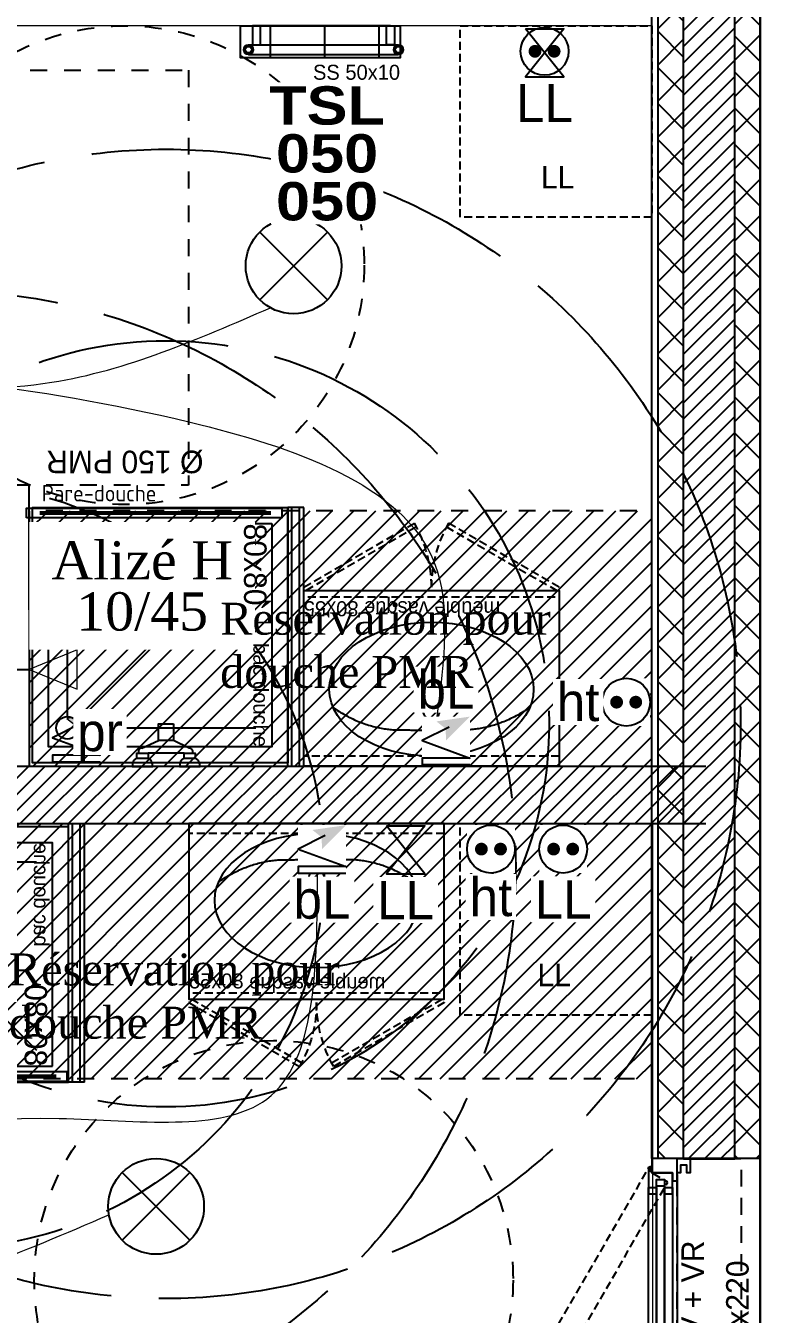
# Model space of a CAD drawing. Header units: centimetres. Extents: x -58072 to 12532, y -30603 to 6224.
# Drawn here: x 11738.3 to 11968.4, y 3093.7 to 3497.3 of the extents above; entities that cross this region are included whole.
import ezdxf

# ---------------------------------------------------------------- set-up
doc = ezdxf.new("R2010")
doc.units = ezdxf.units.CM
for name, pattern in [('ACAD_ISO02W100', [15, 12, -3]), ('Style de ligne -1', [0.41664, 0.20828, -0.20836]), ('Style de ligne -11', [0.347222, 0.20828, -0.138942]), ('Style de ligne -13', [0.147638, 0.098425, -0.049213]), ('Style de ligne -14', [0.147638, 0.098425, -0.049213]), ('Style de ligne -17', [0.347222, 0.20828, -0.138942]), ('Style de ligne -18', [0.164042, 0.054681, -0.109361]), ('Style de ligne -5', [0.20828, 0.069425, -0.138855]), ('VW-01', [0.41656, 0.20828, -0.20828])]:
    doc.linetypes.add(name, pattern=pattern)
for name, color, linetype in [('B Aménagement intérieur', 252, 'Continuous'), ('B BATI-équipement-sanitaires', 252, 'Continuous'), ('B faience', 252, 'Style de ligne -11'), ('B Faux plafonds', 252, 'Continuous'), ('B Faux plafonds_Hatch', 9, 'Continuous'), ('B GÈnÈral_Hatch', 252, 'Continuous'), ('B Général', 252, 'Continuous'), ('C ANNOTATIONS-PMR', 252, 'Style de ligne -5'), ('C ANNOTATIONS-prestations', 252, 'Continuous'), ('D SURFACES-shab', 252, 'Continuous'), ('F REMPLISSAGE-vert clair', 252, 'Continuous'), ('F REMPLISSAGE-vert foncé', 252, 'Continuous'), ('prlm-EAU-EF', 161, 'Continuous'), ('prlm-MOD', 7, 'Continuous'), ('prlm-MOD-PB', 123, 'Continuous'), ('prlm-VMC', 93, 'Continuous')]:
    doc.layers.add(name, color=color, linetype=linetype)
doc.layers.add('prlm-CHAUFF-CONV', color=1, linetype='Continuous', lineweight=25)
doc.layers.add('prlm-ELEC-CFO', color=1, linetype='Continuous', lineweight=25)
doc.layers.add('prlm-ZEROPLOT', color=254, linetype='Continuous', plot=False)
doc.styles.add('Eurostile', font='Eurosti.TTF')
doc.styles.add('Eurostile (bold)', font='Eurostib.TTF')
doc.styles.add('Eurostile (italic)', font='Eurostib.TTF')
doc.styles.add('prlm-chauff-rad', font='ariblk.ttf', dxfattribs={"height": 12})
doc.styles.add('prlm-elec-cfo', font='comic.ttf', dxfattribs={"height": 12})
doc.styles.add('prlm-vmc', font='pala.ttf', dxfattribs={"height": 14})
doc.styles.get("Standard").update_dxf_attribs({"font": 'isocp.shx', "height": 12})
pattern_1 = [(45, (0, 0.2205), (-3.5277778, 3.3072917), [])]
pattern_2 = [(45, (0, 0), (2.4253472, -2.6458333), [])]
pattern_3 = [(135, (0, 0), (-5.656854, -5.656854), []), (225, (0, 0), (-5.656854, 5.656854), [])]

# ---------------------------------------------------------------- blocks, each defined once
blk = doc.blocks.new('B 60.Rond 150_PMR')
at = {"layer": 'B Général', "linetype": 'VW-01', "ltscale": 25.4}
blk.add_circle((0, 0), 75, dxfattribs=at)
at = {"layer": 'B Général', "insert": (-61.5, 0), "char_height": 7.056, "attachment_point": 5, "rotation": 90, "line_spacing_factor": 0.894578, "style": 'Eurostile (italic)'}
blk.add_mtext('Ø 150 PMR', dxfattribs=at)
blk = doc.blocks.new('B 60.Groupe-3-1')
at = {"layer": 'B Général', "linetype": 'Continuous'}
for centre, major_axis, ratio in [((0, -24.07), (32, 0), 0.65625), ((0, -6.97), (1.5, 0), 1), ((0, -17.15), (2.5, 0), 1)]:
    blk.add_ellipse(centre, major_axis=major_axis, ratio=ratio, dxfattribs=at)
for points in [[(-30.82, -18.37), (-20.7, -11.37), (-9.74, -11.32), (-4.71, -11.3), (0, -11.3)], [(30.82, -18.37), (20.7, -11.37), (9.74, -11.32), (4.71, -11.3), (0, -11.3)]]:
    blk.add_open_spline(points, degree=2, knots=[0, 0, 0, 1, 1, 2, 2, 2], dxfattribs=at)
blk.add_open_spline([(-30.45, -17.59), (-30.5, -17.61), (-30.55, -17.64)], degree=2, dxfattribs=at)
blk = doc.blocks.new('B 60.meuble vasque 80x60')
at = {"layer": 'B BATI-équipement-sanitaires', "linetype": 'Style de ligne -13', "ltscale": 25.4, "flags": 128}
for points in [[(-40, -3.07), (40, -3.07), (40, -53.07), (-40, -53.07)], [(-40, -56.07), (-5.36, -76.07), (-4.71, -74.94), (-39.35, -54.94)], [(40, -56.07), (5.36, -76.07), (4.71, -74.94), (39.35, -54.94)]]:
    blk.add_lwpolyline(points, close=True, dxfattribs=at)
at = {"layer": 'B BATI-équipement-sanitaires', "linetype": 'Style de ligne -13', "ltscale": 25.4}
for centre, start, end in [((-40, -56.07), 330, 0), ((40, -56.07), 180, 210)]:
    blk.add_arc(centre, 40, start, end, dxfattribs=at)
at = {"layer": 'B Général', "flags": 128}
blk.add_lwpolyline([(-40, 0), (40, 0), (40, -55), (-40, -55)], close=True, dxfattribs=at)
at = {"layer": 'B Général'}
blk.add_blockref('B 60.Groupe-3-1', (0, 0), dxfattribs=at)
at = {"layer": 'C ANNOTATIONS-prestations', "insert": (40, -53.07), "char_height": 4.7037, "width": 80, "attachment_point": 9, "line_spacing_factor": 0.894578, "style": 'Eurostile'}
blk.add_mtext('meuble vasque 80x55', dxfattribs=at)
blk = doc.blocks.new('B 60.Groupe-31-1')
at = {"layer": 'B Général', "linetype": 'Style de ligne -13', "ltscale": 25.4, "flags": 128}
blk.add_lwpolyline([(11874.45, 3247.39), (11934.45, 3247.39), (11934.45, 3187.39), (11874.45, 3187.39)], close=True, dxfattribs=at)
at = {"layer": 'B Général', "insert": (11903.91, 3199.95), "char_height": 7.056, "attachment_point": 5, "line_spacing_factor": 0.894578, "style": 'Eurostile'}
blk.add_mtext('LL', dxfattribs=at)
blk = doc.blocks.new('B 60.Bac douche 80.80')
at = {"layer": 'B faience', "lineweight": 18, "flags": 128}
blk.add_lwpolyline([(-41, -40), (40, -40), (40, 41)], dxfattribs=at)
at = {"layer": 'B Général', "linetype": 'Continuous'}
for p, q in [((25.5, -25.5), (-31, 31)), ((28, -24.46), (28, 31)), ((24.46, -28), (-31, -28))]:
    blk.add_line(p, q, dxfattribs=at)
at = {"layer": 'B Général', "linetype": 'Continuous', "flags": 128}
for points in [[(-41, 41), (39, 41), (39, -39), (-41, -39)], [(-36, 36), (34, 36), (34, -34), (-36, -34)]]:
    blk.add_lwpolyline(points, close=True, dxfattribs=at)
at = {"layer": 'B Général', "linetype": 'Continuous'}
blk.add_circle((28, -28), 3.54, dxfattribs=at)
at = {"layer": 'B Général', "insert": (-36, 30.76), "char_height": 7.056, "width": 35, "attachment_point": 4, "line_spacing_factor": 0.894578, "style": 'Eurostile'}
blk.add_mtext('80x80', dxfattribs=at)
at = {"layer": 'C ANNOTATIONS-prestations', "insert": (34, 32.51), "char_height": 4.7037, "width": 70, "attachment_point": 6, "line_spacing_factor": 0.894578, "style": 'Eurostile'}
blk.add_mtext('bac douche ', dxfattribs=at)
blk = doc.blocks.new('B 60.Groupe-32-1')
at = {"layer": 'B Faux plafonds_Hatch', "linetype": 'Continuous'}
h = blk.add_hatch(dxfattribs=at)
h.set_pattern_fill('F_P__SOFFITE', color=256, style=0, pattern_type=2)
h.set_pattern_definition(pattern_1)
h.paths.add_polyline_path([(11670.69, 3247.39), (11934.45, 3247.39), (11934.45, 3167.39), (11670.69, 3167.39)])
at = {"layer": 'B Faux plafonds', "linetype": 'VW-01', "ltscale": 25.4, "flags": 128}
blk.add_lwpolyline([(11670.69, 3247.39), (11934.45, 3247.39), (11934.45, 3167.39), (11670.69, 3167.39)], close=True, dxfattribs=at)
at = {"layer": 'B Général', "linetype": 'Continuous'}
for p, q in [((11751.69, 3166.39), (11751.69, 3247.39)), ((11756.69, 3166.39), (11756.69, 3247.39)), ((11756.69, 3166.39), (11751.69, 3166.39))]:
    blk.add_line(p, q, dxfattribs=at)
at = {"layer": 'D SURFACES-shab', "lineweight": 18, "flags": 128}
blk.add_lwpolyline([(11575.7, 3015.47), (11575.7, 3159.38), (11670.69, 3159.39), (11670.69, 3247.39), (11934.69, 3247.39), (11934.69, 3015.48)], close=True, dxfattribs=at)
at = {"layer": 'F REMPLISSAGE-vert clair'}
for p, q in [((11752.99, 3166.39), (11752.99, 3247.39)), ((11755.39, 3166.39), (11755.39, 3247.39))]:
    blk.add_line(p, q, dxfattribs=at)
at = {"layer": 'F REMPLISSAGE-vert foncé', "linetype": 'Continuous'}
for p, q in [((11751.69, 3166.39), (11751.69, 3247.39)), ((11756.69, 3166.39), (11756.69, 3247.39))]:
    blk.add_line(p, q, dxfattribs=at)
at = {"layer": 'F REMPLISSAGE-vert foncé'}
for p, q in [((11752.99, 3166.39), (11752.99, 3247.39)), ((11755.39, 3166.39), (11755.39, 3247.39))]:
    blk.add_line(p, q, dxfattribs=at)
at = {"layer": 'B Général', "xscale": -1, "rotation": 270}
blk.add_blockref('B 60.Bac douche 80.80', (11710.69, 3207.39), dxfattribs=at)
at = {"layer": 'B Général', "xscale": -1}
blk.add_blockref('B 60.meuble vasque 80x60', (11829.45, 3247.39), dxfattribs=at)
at = {"layer": 'B Général'}
blk.add_blockref('B 60.Groupe-31-1', (0, 0), dxfattribs=at)
at = {"layer": 'C ANNOTATIONS-PMR', "ltscale": 25.4, "rotation": 90}
blk.add_blockref('B 60.Rond 150_PMR', (11816, 3104.4), dxfattribs=at)
blk = doc.blocks.new('B 60.F 100x220 (all. vitrée fixe) + VR')
at = {"layer": 'B Général'}
blk.add_line((45, 9), (-45, 9), dxfattribs=at)
at = {"layer": 'B Général', "linetype": 'Continuous', "lineweight": 35}
for p, q in [((-50, 7), (-50, -9)), ((50, 7), (50, -9))]:
    blk.add_line(p, q, dxfattribs=at)
at = {"layer": 'B Général', "linetype": 'Style de ligne -14', "ltscale": 25.4, "flags": 128}
blk.add_lwpolyline([(-35.69, 65.82), (-36.19, 64.95), (-35.32, 64.45), (-38.57, 58.82), (42.63, 11.94), (45.88, 17.57), (46.75, 17.07), (47.25, 17.93)], close=True, dxfattribs=at)
at = {"layer": 'B Général', "flags": 128}
for points in [[(-43, 10.5), (-43, 9), (-50, 9), (-50, 17), (-45.5, 17), (-45.5, 10.5)], [(-41, 18), (41, 18), (41, 15.5), (-41, 15.5)], [(43, 10.5), (43, 9), (50, 9), (50, 17), (45.5, 17), (45.5, 10.5)], [(-43.5, 15.5), (43.5, 15.5), (43.5, 13), (-43.5, 13)], [(-41, 13), (41, 13), (41, 10.5), (-41, 10.5)], [(-50, 9), (-50, 5), (-45.5, 5), (-45.5, 6), (-48, 6), (-48, 8), (-45.5, 8), (-45.5, 9)], [(50, 9), (50, 5), (45.5, 5), (45.5, 6), (48, 6), (48, 8), (45.5, 8), (45.5, 9)]]:
    blk.add_lwpolyline(points, close=True, dxfattribs=at)
at = {"layer": 'B Général', "linetype": 'Continuous', "flags": 128}
for points in [[(-39, 15.5), (-41.5, 15.5), (-41.5, 13), (-39, 13), (-39, 10.5), (-45.5, 10.5), (-45.5, 17), (-46.5, 17), (-46.5, 18), (-39, 18)], [(39, 15.5), (41.5, 15.5), (41.5, 13), (39, 13), (39, 10.5), (45.5, 10.5), (45.5, 17), (46.5, 17), (46.5, 18), (39, 18)]]:
    blk.add_lwpolyline(points, close=True, dxfattribs=at)
at = {"layer": 'B Général', "linetype": 'Style de ligne -17', "ltscale": 25.4, "flags": 128}
blk.add_lwpolyline([(-50, 9), (50, 9), (50, -11), (-50, -11)], close=True, dxfattribs=at)
at = {"layer": 'B Général', "flags": 128}
blk.add_lwpolyline([(-50, -9), (-50, -17), (50, -17), (50, -9)], dxfattribs=at)
at = {"layer": 'B Général'}
blk.add_circle((47, 17.5), 0.5, dxfattribs=at)
at = {"layer": 'B Général', "linetype": 'Style de ligne -18', "ltscale": 25.4}
blk.add_arc((49, 17.5), 97.5, 150.2938, 179.7062, dxfattribs=at)
at = {"layer": 'B Général', "insert": (-23.11, 7.69), "char_height": 7.056, "attachment_point": 1, "line_spacing_factor": 0.894578, "style": 'Eurostile'}
blk.add_mtext('F.A.V + VR', dxfattribs=at)
at = {"layer": 'C ANNOTATIONS-prestations', "insert": (-41.15, -5.19), "char_height": 9.41, "attachment_point": 1, "rotation": 360, "line_spacing_factor": 0.894578, "style": 'Eurostile (bold)'}
blk.add_mtext('7', dxfattribs=at)
at = {"layer": 'C ANNOTATIONS-prestations', "insert": (0, -6.31), "char_height": 7.056, "width": 100, "attachment_point": 2, "rotation": 360, "line_spacing_factor": 0.894578, "style": 'Eurostile'}
blk.add_mtext('100x220', dxfattribs=at)
blk = doc.blocks.new('xi.pdch')
at = {"layer": 'prlm-MOD', "color": 0, "linetype": 'ByBlock', "lineweight": -2, "ltscale": 50}
blk.add_lwpolyline([(-32.52, -3.22), (-32.52, -0.19), (47.48, -0.19), (47.48, -3.22)], close=True, dxfattribs=at)
at = {"layer": 'prlm-MOD', "color": 0, "linetype": 'ByBlock', "lineweight": 5, "ltscale": 50, "const_width": 1.3}
blk.add_lwpolyline([(-28.4, -1.71), (44.13, -1.71), (44.13, -1.71)], dxfattribs=at)
at = {"layer": 'prlm-MOD', "color": 0, "insert": (-27.71, 7.06), "char_height": 5.1497, "width": 137.3149, "attachment_point": 1}
blk.add_mtext('Pare-douche', dxfattribs=at)
blk = doc.blocks.new('xi.be')
at = {"layer": 'prlm-VMC', "color": 0, "linetype": 'ByBlock', "lineweight": 5, "flags": 128}
blk.add_lwpolyline([(-6.17, -15), (6.17, -15), (0, 0)], close=True, dxfattribs=at)
at = {"layer": 'prlm-VMC', "color": 0, "linetype": 'ByBlock', "lineweight": 5}
blk.add_solid([(0, -1), (5.17, -14), (-5.17, -14), (0, -1)], dxfattribs=at)
blk = doc.blocks.new('xi.dchrob')
at = {"layer": 'prlm-MOD', "color": 161}
for p, q in [((8.16, -2.3), (8.16, 2.3)), ((13.38, 1.16), (13.38, -1.16))]:
    blk.add_line(p, q, dxfattribs=at)
for points in [[(0, 10.66), (0, 4.16)], [(4.19, -5.66), (4.19, 5.66)], [(5.77, 7.56), (8.16, 2.38)], [(5.77, -7.26), (8.16, -2.37)], [(0, -4.16), (0, -10.66)]]:
    blk.add_lwpolyline(points, dxfattribs=at)
for points in [[(2.5, 9.16), (4.19, 9.16), (4.19, 5.66), (2.5, 5.66)], [(13.38, -2.37), (8.16, -2.37), (8.16, 2.38), (13.38, 2.38)], [(2.5, -5.66), (4.19, -5.66), (4.19, -9.16), (2.5, -9.16)]]:
    blk.add_lwpolyline(points, close=True, dxfattribs=at)
for centre, radius, start, end in [((0, 7.41), 3.25, 32.579, 90), ((4.65, 7.56), 1.13, 0, 114.0743), ((0, 7.41), 3.25, 270, 327.421), ((0, -7.41), 3.25, 32.579, 90), ((4.65, -7.26), 1.13, 245.9257, 360), ((0, -7.41), 3.25, 270, 327.421)]:
    blk.add_arc(centre, radius, start, end, dxfattribs=at)
at = {"layer": 'prlm-ZEROPLOT', "color": 253, "linetype": 'ACAD_ISO02W100', "ltscale": 5}
for radius in [180, 120]:
    blk.add_circle((13.38, 0), radius, dxfattribs=at)
blk = doc.blocks.new('xi.BL')
at = {"color": 0, "lineweight": 5}
blk.add_wipeout([(-7.5, -7.5), (7.5, -7.5), (7.5, 7.5), (-7.5, 7.5)], dxfattribs=at).dxf.layer = 'prlm-ELEC-CFO'
at = {"layer": 'prlm-ELEC-CFO', "lineweight": 5}
blk.add_hatch(color=0, dxfattribs=at).paths.add_polyline_path([(-3, 6), (-0.1, 3.7), (0, 0), (7.5, 7.5)])
at = {"layer": 'prlm-ELEC-CFO', "color": 0}
blk.add_lwpolyline([(0.95, 4.23), (-7.5, 0), (7.5, -5.5), (-7.5, -5.5), (-7.5, -7.5), (7.5, -7.5)], dxfattribs=at)
blk = doc.blocks.new('xi.PTCE')
at = {"layer": 'prlm-ELEC-CFO', "color": 0}
for points in [[(-10.61, 10.61), (10.61, -10.61)], [(10.61, 10.61), (-10.61, -10.61)]]:
    blk.add_lwpolyline(points, dxfattribs=at)
at = {"layer": 'prlm-ELEC-CFO', "color": 0, "linetype": 'ByBlock'}
blk.add_circle((0, 0), 15, dxfattribs=at)
blk = doc.blocks.new('xi.PCHT')
at = {"color": 0, "lineweight": 5}
blk.add_wipeout([(-7.5, -7.5), (7.5, -7.5), (7.5, 7.5), (-7.5, 7.5)], dxfattribs=at).dxf.layer = 'prlm-ELEC-CFO'
at = {"layer": 'prlm-ELEC-CFO', "color": 0, "linetype": 'ByBlock', "lineweight": 5, "const_width": 2}
for points in [[(-4, 0, 1), (-2, 0, 1)], [(2, 0, 1), (4, 0, 1)]]:
    blk.add_lwpolyline(points, format="xyb", close=True, dxfattribs=at)
at = {"layer": 'prlm-ELEC-CFO', "color": 0, "linetype": 'ByBlock', "lineweight": -2}
blk.add_circle((0, 0), 7.5, dxfattribs=at)
blk = doc.blocks.new('xi.PR')
at = {"layer": 'prlm-ELEC-CFO', "lineweight": 5}
blk.add_hatch(color=0, dxfattribs=at).paths.add_polyline_path([(-3, 6), (-0.1, 3.7), (0, 0), (7.5, 7.5)])
at = {"layer": 'prlm-ELEC-CFO', "color": 0}
blk.add_lwpolyline([(0.95, 4.23), (-7.5, 0), (7.5, -5.5), (-7.5, -5.5), (-7.5, -7.5), (7.5, -7.5)], dxfattribs=at)
at = {"layer": 'prlm-ELEC-CFO', "color": 0, "lineweight": 5, "flags": 128}
blk.add_lwpolyline([(-3, 6), (-0.1, 3.7), (0, 0), (7.5, 7.5)], close=True, dxfattribs=at)
blk = doc.blocks.new('xi.LL')
at = {"color": 0, "lineweight": 5}
blk.add_wipeout([(-7.5, -7.5), (7.5, -7.5), (7.5, 7.5), (-7.5, 7.5)], dxfattribs=at).dxf.layer = 'prlm-ELEC-CFO'
at = {"layer": 'prlm-ELEC-CFO', "color": 0, "linetype": 'ByBlock', "lineweight": 5, "const_width": 2}
for points in [[(-4, 0, 1), (-2, 0, 1)], [(2, 0, 1), (4, 0, 1)]]:
    blk.add_lwpolyline(points, format="xyb", close=True, dxfattribs=at)
at = {"layer": 'prlm-ELEC-CFO', "color": 0, "linetype": 'ByBlock', "lineweight": -2}
blk.add_circle((0, 0), 7.5, dxfattribs=at)
blk = doc.blocks.new('xi.LLrob')
at = {"layer": 'prlm-EAU-EF', "color": 0}
blk.add_lwpolyline([(-6, 7.5), (6, 7.5), (-6, -7.5), (6, -7.5)], close=True, dxfattribs=at)
blk = doc.blocks.new('xi.TSL-050-050')
at = {"layer": 'prlm-CHAUFF-CONV', "linetype": 'ByBlock', "lineweight": -2}
h = blk.add_hatch(color=0, dxfattribs=at)
edge = h.paths.add_edge_path()
edge.add_arc((-23.5, 7.5), 1.5, 0, 360)
edge = h.paths.add_edge_path(flags=17)
edge.add_arc((-23.5, 7.5), 1, 0, 360)
edge = h.paths.add_edge_path()
edge.add_arc((23.5, 7.5), 1.5, 0, 360)
edge = h.paths.add_edge_path(flags=17)
edge.add_arc((23.5, 7.5), 1, 0, 360)
at = {"layer": 'prlm-CHAUFF-CONV', "color": 0, "linetype": 'ByBlock', "lineweight": -2, "flags": 128}
for points in [[(23.5, 9), (-23.5, 9)], [(23.5, 6), (-23.5, 6)]]:
    blk.add_lwpolyline(points, dxfattribs=at)
at = {"layer": 'prlm-CHAUFF-CONV', "color": 0, "linetype": 'ByBlock', "lineweight": -2}
for points in [[(-19.73, 0), (-22.27, 0), (-22.27, 6), (-19.73, 6)], [(19.73, 0), (22.27, 0), (22.27, 6), (19.73, 6)]]:
    blk.add_lwpolyline(points, close=True, dxfattribs=at)
for centre, radius in [((-23.5, 7.5), 1.5), ((-23.5, 7.5), 1), ((23.5, 7.5), 1.5), ((23.5, 7.5), 1)]:
    blk.add_circle(centre, radius, dxfattribs=at)
at = {"layer": 'prlm-ZEROPLOT', "linetype": 'ByBlock', "lineweight": -2, "flags": 128}
blk.add_lwpolyline([(-21, 0), (21, 0)], dxfattribs=at)
blk = doc.blocks.new('xi.attdchpmr')
at = {"layer": 'prlm-MOD-PB', "insert": (0, 0), "char_height": 10, "width": 140.3781, "attachment_point": 1, "rotation": 360, "style": 'prlm-vmc'}
blk.add_mtext('Réservation pour douche PMR', dxfattribs=at)
blk = doc.blocks.new('B 60.200_wc-2')
at = {"layer": 'B Général', "linetype": 'Continuous'}
for p, q in [((-25, -20.1), (-25, 0)), ((-24.9, 0.1), (24.9, 0.1)), ((25, -20.1), (25, 0)), ((-19.5, -44.2), (-19.5, -21.9)), ((19.5, -44.2), (19.5, -21.9))]:
    blk.add_line(p, q, dxfattribs=at)
at = {"layer": 'B Général', "linetype": 'Continuous', "flags": 128}
blk.add_lwpolyline([(-25, -20.1), (-24.9, -20.6), (-24.75, -20.9), (-24.55, -21.2), (-24.3, -21.45), (-23.9, -21.7), (-23.4, -21.85), (-23.15, -21.9), (23.25, -21.9), (23.55, -21.85), (23.9, -21.7), (24.2, -21.5), (24.45, -21.3), (24.65, -21.05), (24.8, -20.75), (24.9, -20.5), (24.95, -20.3), (25, -20.1)], dxfattribs=at)
for points in [[(-19.5, -44.2), (-19.5, -44.2, 0.036537), (-19.11, -49.53, 0.035337), (-17.94, -54.75), (-17.94, -54.75, 0.041299), (-16.22, -59.09), (-16.22, -59.09), (-16.22, -59.1, 0.041783), (-13.79, -63.08, 0.053503), (-10.77, -66.4), (-10.77, -66.4, 0.054816), (-7.12, -69.02), (-7.12, -69.02, 0.063755), (-3.68, -70.42), (-3.68, -70.42, 0.064897), (0, -70.9)], [(0, -70.9, 0.064897), (3.68, -70.42), (3.68, -70.42, 0.063726), (7.12, -69.02), (7.12, -69.02, 0.054816), (10.77, -66.4), (10.77, -66.4, 0.053503), (13.79, -63.08, 0.041783), (16.22, -59.1), (16.22, -59.09), (16.22, -59.09, 0.041299), (17.94, -54.75), (17.94, -54.75, 0.035337), (19.11, -49.53, 0.036556), (19.5, -44.2)]]:
    blk.add_lwpolyline(points, format="xyb", dxfattribs=at)
at = {"layer": 'B Général', "linetype": 'Continuous'}
for centre, start, end in [((-24.9, 0), 90, 180), ((24.9, 0), 0, 90)]:
    blk.add_arc(centre, 0.1, start, end, dxfattribs=at)
blk = doc.blocks.new('B 60.Groupe-2-1')
at = {"layer": 'B Général', "linetype": 'Style de ligne -1', "ltscale": 25.4, "flags": 128}
blk.add_lwpolyline([(-35.4, 7.6), (35.6, 7.6), (35.6, -32.4), (-35.4, -32.4)], close=True, dxfattribs=at)
at = {"layer": 'B Général', "xscale": -1, "rotation": 270}
blk.add_blockref('B 60.200_wc-2', (35.5, 7.5), dxfattribs=at)
blk = doc.blocks.new('B 60.WC-plan-PMR')
at = {"layer": 'B Général', "linetype": 'Style de ligne -1', "ltscale": 25.4, "flags": 128}
blk.add_lwpolyline([(-114.5, 112.5), (15.5, 112.5), (15.5, 32.5), (-114.5, 32.5)], close=True, dxfattribs=at)
at = {"layer": 'B Général'}
blk.add_blockref('B 60.Groupe-2-1', (0, 0), dxfattribs=at)
blk = doc.blocks.new('B 60.Groupe-22-1')
at = {"layer": 'B Général', "linetype": 'Style de ligne -13', "ltscale": 25.4, "flags": 128}
blk.add_lwpolyline([(11874.45, 3497.3), (11934.45, 3497.3), (11934.45, 3437.3), (11874.45, 3437.3)], close=True, dxfattribs=at)
at = {"layer": 'B Général', "insert": (11904.98, 3449.86), "char_height": 7.056, "attachment_point": 5, "line_spacing_factor": 0.894578, "style": 'Eurostile'}
blk.add_mtext('LL', dxfattribs=at)
blk = doc.blocks.new('B 60.Sèche-serviette')
at = {"layer": 'B GÈnÈral_Hatch', "linetype": 'Continuous'}
h = blk.add_hatch(dxfattribs=at)
h.set_pattern_fill('H_BARDAGE V 150', color=256, style=0, pattern_type=2)
h.set_pattern_definition([(90, (0, 3.493), (17, 0), [])])
h.paths.add_polyline_path([(-25, 8.4925), (25, 8.4925), (25, -1.5075), (-25, -1.5075)])
at = {"layer": 'B Général', "linetype": 'Continuous', "flags": 128}
blk.add_lwpolyline([(-25, 8.4925), (25, 8.4925), (25, -1.5075), (-25, -1.5075)], close=True, dxfattribs=at)
at = {"layer": 'C ANNOTATIONS-prestations', "insert": (25, -8.4925), "char_height": 4.7037, "width": 50, "attachment_point": 9, "line_spacing_factor": 0.894578, "style": 'Eurostile'}
blk.add_mtext('SS 50x10', dxfattribs=at)

msp = doc.modelspace()

# ---------------------------------------------------------------- hatches: boundary and pattern name
at = {"layer": 'B Faux plafonds_Hatch', "linetype": 'Continuous'}
h = msp.add_hatch(dxfattribs=at)
h.set_pattern_fill('F_P__SOFFITE', color=256, style=0, pattern_type=2)
h.set_pattern_definition(pattern_1)
h.paths.add_polyline_path([(11934.445, 3265.389), (11934.445, 3345.388), (11739.441, 3345.388), (11739.441, 3265.389)])
at = {"layer": 'B GÈnÈral_Hatch', "linetype": 'Continuous'}
h = msp.add_hatch(dxfattribs=at)
h.set_pattern_fill('02_ISOLANT', color=256, angle=90, style=0, pattern_type=2)
h.set_pattern_definition(pattern_3)
h.paths.add_polyline_path([(11936.445, 3142.434), (11944.445, 3142.434), (11944.445, 3642.434), (11936.445, 3642.434)])
h = msp.add_hatch(dxfattribs=at)
h.set_pattern_fill('50_BETON', color=256, style=0, pattern_type=2)
h.set_pattern_definition(pattern_2)
h.paths.add_polyline_path([(11944.445, 3142.434), (11960.445, 3142.434), (11960.445, 3642.434), (11944.445, 3642.434)])
h = msp.add_hatch(dxfattribs=at)
h.set_pattern_fill('02_ISOLANT', color=256, angle=90, style=0, pattern_type=2)
h.set_pattern_definition(pattern_3)
h.paths.add_polyline_path([(11960.445, 3142.434), (11968.445, 3142.434), (11968.445, 3642.434), (11960.445, 3642.434)])
h = msp.add_hatch(dxfattribs=at)
h.set_pattern_fill('50_BETON', color=256, style=0, pattern_type=2)
h.set_pattern_definition(pattern_2)
h.paths.add_polyline_path([(11951.445, 3265.389), (11449.443, 3265.389), (11449.443, 3247.389), (11951.445, 3247.389)])

# ---------------------------------------------------------------- linework, layer by layer
at = {"layer": 'B Faux plafonds', "linetype": 'VW-01', "ltscale": 25.4, "flags": 128}
msp.add_lwpolyline([(11934.445, 3265.389), (11934.445, 3345.388), (11739.441, 3345.388), (11739.441, 3265.389)], close=True, dxfattribs=at)
at = {"layer": 'B Général', "linetype": 'Continuous'}
for p, q in [((11934.445, 3142.434), (11934.445, 3642.434)), ((11934.445, 3142.434), (11934.445, 3642.434)), ((11936.445, 3142.434), (11936.445, 3642.434)), ((11936.445, 3142.434), (11936.445, 3642.434)), ((11944.445, 3142.434), (11944.445, 3642.434)), ((11960.445, 3142.434), (11960.445, 3642.434)), ((11968.445, 3142.434), (11968.445, 3642.434)), ((11968.445, 3142.434), (11968.445, 3642.434)), ((11739.441, 3314.389), (11739.441, 3353.385)), ((11825.441, 3346.388), (11820.441, 3346.388)), ((11820.441, 3265.389), (11820.441, 3346.388)), ((11825.441, 3265.389), (11825.441, 3346.388)), ((11739.441, 3314.389), (11739.441, 3265.388)), ((11449.443, 3265.389), (11951.445, 3265.389)), ((11449.443, 3247.389), (11951.445, 3247.389)), ((11968.445, 3142.434), (11934.445, 3142.434))]:
    msp.add_line(p, q, dxfattribs=at)
at = {"layer": 'B Général', "linetype": 'Continuous', "lineweight": 18}
for p, q in [((11944.445, 3142.434), (11944.445, 3642.434)), ((11960.445, 3142.434), (11960.445, 3642.434)), ((11449.443, 3265.389), (11951.445, 3265.389)), ((11449.443, 3247.389), (11951.445, 3247.389))]:
    msp.add_line(p, q, dxfattribs=at)
at = {"layer": 'D SURFACES-shab', "linetype": 'Continuous', "lineweight": 18, "flags": 128}
msp.add_lwpolyline([(11644.445, 3497.299), (11644.446, 3353.389), (11739.441, 3353.389), (11739.441, 3265.388), (11934.445, 3265.389), (11934.445, 3497.299)], close=True, dxfattribs=at)
at = {"layer": 'F REMPLISSAGE-vert clair'}
for p, q in [((11821.741, 3265.389), (11821.741, 3346.388)), ((11824.141, 3265.389), (11824.141, 3346.388))]:
    msp.add_line(p, q, dxfattribs=at)
at = {"layer": 'F REMPLISSAGE-vert foncé', "linetype": 'Continuous'}
for p, q in [((11739.441, 3314.389), (11739.441, 3353.385)), ((11820.441, 3265.389), (11820.441, 3346.388)), ((11825.441, 3265.389), (11825.441, 3346.388)), ((11739.441, 3314.389), (11739.441, 3265.388))]:
    msp.add_line(p, q, dxfattribs=at)
at = {"layer": 'F REMPLISSAGE-vert foncé'}
for p, q in [((11821.741, 3265.389), (11821.741, 3346.388)), ((11824.141, 3265.389), (11824.141, 3346.388))]:
    msp.add_line(p, q, dxfattribs=at)
at = {"layer": 'prlm-ELEC-CFO', "lineweight": 13}
for points in [[(11653.939, 3391.417), (11746.551, 3385.631), (11814.963, 3408.97)], [(11585.161, 3111.95), (11682.273, 3098.564), (11764.399, 3124.869)]]:
    msp.add_spline(points, degree=3, dxfattribs=at)
at = {"layer": 'prlm-VMC'}
msp.add_lwpolyline([(11715.531, 3295.63), (11739.441, 3295.63)], dxfattribs=at)
at = {"layer": 'prlm-ZEROPLOT'}
msp.add_lwpolyline([(10820.388, 3517.389), (11968.445, 3517.389), (11968.445, 2312.491), (10820.388, 2312.491)], close=True, dxfattribs=at)

# ---------------------------------------------------------------- block references
at = {"layer": 'B Aménagement intérieur'}
msp.add_blockref('B 60.Groupe-32-1', (0, 0), dxfattribs=at)
at = {"layer": 'B Général'}
for name, p in [('B 60.Sèche-serviette', (11830.606, 3488.807)), ('B 60.Groupe-22-1', (0, 0))]:
    msp.add_blockref(name, p, dxfattribs=at)
for name, p, rotation in [('B 60.WC-plan-PMR', (11676.845, 3368.894), 269.9917425848724), ('B 60.Bac douche 80.80', (11779.441, 3305.388), 270), ('B 60.meuble vasque 80x60', (11865.441, 3265.389), 180), ('B 60.F 100x220 (all. vitrée fixe) + VR', (11951.445, 3092.434), 90)]:
    msp.add_blockref(name, p, dxfattribs=dict(at, rotation=rotation))
at = {"layer": 'C ANNOTATIONS-PMR', "ltscale": 25.4, "rotation": 90}
msp.add_blockref('B 60.Rond 150_PMR', (11769.353, 3422.302), dxfattribs=at)
at = {"layer": 'prlm-CHAUFF-CONV', "rotation": 180}
msp.add_blockref('xi.TSL-050-050', (11831.618, 3497.299), dxfattribs=at)
at = {"layer": 'prlm-ELEC-CFO'}
for name, p in [('xi.PTCE', (11822.246, 3422.083)), ('xi.PR', (11754.192, 3274.266)), ('xi.PTCE', (11779.174, 3127.462))]:
    msp.add_blockref(name, p, dxfattribs=at)
at = {"layer": 'prlm-MOD', "rotation": 90}
msp.add_blockref('xi.dchrob', (11782.298, 3265.229), dxfattribs=at)
at = {"layer": 'prlm-MOD'}
for p in [(11771.053, 3346.388), (11703.75, 3169.863)]:
    msp.add_blockref('xi.pdch', p, dxfattribs=at)
at = {"layer": 'prlm-MOD-PB'}
msp.add_blockref('xi.attdchpmr', (11733.076, 3206.692), dxfattribs=at)
at = {"layer": 'prlm-VMC', "rotation": 90.00011533975909}
msp.add_blockref('xi.be', (11739.441, 3295.63), dxfattribs=at)

# ---------------------------------------------------------------- next in the draw order: block references
at = {"layer": 'prlm-ELEC-CFO'}
for name, p in [('xi.LL', (11900.878, 3489.299)), ('xi.PCHT', (11926.446, 3285.417)), ('xi.BL', (11869.998, 3273.389)), ('xi.LL', (11906.701, 3239.389))]:
    msp.add_blockref(name, p, dxfattribs=at)

# ---------------------------------------------------------------- next in the draw order: texts
at = {"layer": 'prlm-CHAUFF-CONV', "lineweight": 20, "insert": (11832.733, 3457.246), "char_height": 12, "width": 32.8236, "attachment_point": 5, "line_spacing_factor": 0.75, "style": 'prlm-chauff-rad', "bg_fill": 3, "box_fill_scale": 1.1, "bg_fill_color": 256, "bg_fill_transparency": 0}
msp.add_mtext('TSL\\P050\\P050', dxfattribs=at)

# ---------------------------------------------------------------- next in the draw order: texts
at = {"layer": 'prlm-ELEC-CFO', "lineweight": 20, "char_height": 12, "attachment_point": 5, "line_spacing_factor": 0.8, "style": 'prlm-elec-cfo', "bg_fill": 3, "box_fill_scale": 1.1, "bg_fill_color": 256, "bg_fill_transparency": 0}
for s, insert in [('LL', (11900.878, 3473.553)), ('bL', (11869.998, 3289.272)), ('ht', (11911.37, 3285.417)), ('LL', (11906.701, 3223.643))]:
    msp.add_mtext(s, dxfattribs=dict(at, insert=insert))

# ---------------------------------------------------------------- next in the draw order: linework, layer by layer
at = {"layer": 'prlm-ELEC-CFO', "lineweight": 13}
msp.add_spline([(11653.915, 3391.174), (11789.805, 3373.126), (11866.304, 3329.181), (11867.177, 3280.889)], degree=3, dxfattribs=at)

# ---------------------------------------------------------------- next in the draw order: block references
at = {"layer": 'prlm-MOD-PB'}
msp.add_blockref('xi.attdchpmr', (11799.24, 3316.559), dxfattribs=at)

# ---------------------------------------------------------------- next in the draw order: texts
at = {"layer": 'prlm-EAU-EF', "lineweight": 20, "insert": (11900.865, 3473.107), "char_height": 12, "attachment_point": 5, "line_spacing_factor": 0.8, "style": 'prlm-elec-cfo', "bg_fill": 3, "box_fill_scale": 1.1, "bg_fill_color": 256, "bg_fill_transparency": 0}
msp.add_mtext('LL', dxfattribs=at)

# ---------------------------------------------------------------- next in the draw order: block references
at = {"layer": 'prlm-EAU-EF'}
msp.add_blockref('xi.LLrob', (11900.865, 3488.853), dxfattribs=at)

# ---------------------------------------------------------------- next in the draw order: texts
at = {"layer": 'prlm-ELEC-CFO', "lineweight": 20, "insert": (11761.573, 3274.266), "char_height": 12, "attachment_point": 5, "line_spacing_factor": 0.8, "style": 'prlm-elec-cfo', "bg_fill": 3, "box_fill_scale": 1.1, "bg_fill_color": 256, "bg_fill_transparency": 0}
msp.add_mtext('pr', dxfattribs=at)

# ---------------------------------------------------------------- next in the draw order: block references
at = {"layer": 'prlm-MOD', "rotation": 270}
msp.add_blockref('xi.dchrob', (11711.831, 3247.624), dxfattribs=at)

# ---------------------------------------------------------------- next in the draw order: block references
at = {"layer": 'prlm-ELEC-CFO'}
for name, p in [('xi.BL', (11831.145, 3239.389)), ('xi.PCHT', (11884.077, 3239.389))]:
    msp.add_blockref(name, p, dxfattribs=at)

# ---------------------------------------------------------------- next in the draw order: texts
at = {"layer": 'prlm-EAU-EF', "lineweight": 20, "insert": (11857.338, 3223.421), "char_height": 12, "attachment_point": 5, "line_spacing_factor": 0.8, "style": 'prlm-elec-cfo', "bg_fill": 3, "box_fill_scale": 1.1, "bg_fill_color": 256, "bg_fill_transparency": 0}
msp.add_mtext('LL', dxfattribs=at)
at = {"layer": 'prlm-VMC', "ltscale": 25, "insert": (11774.813, 3321.752), "char_height": 12, "width": 58.61474, "attachment_point": 5, "line_spacing_factor": 0.8, "style": 'prlm-vmc', "bg_fill": 2}
msp.add_mtext('Alizé H 10/45', dxfattribs=at)

# ---------------------------------------------------------------- next in the draw order: block references
at = {"layer": 'prlm-EAU-EF'}
msp.add_blockref('xi.LLrob', (11857.338, 3239.167), dxfattribs=at)

# ---------------------------------------------------------------- next in the draw order: texts
at = {"layer": 'prlm-ELEC-CFO', "lineweight": 20, "char_height": 12, "attachment_point": 5, "line_spacing_factor": 0.8, "style": 'prlm-elec-cfo', "bg_fill": 3, "box_fill_scale": 1.1, "bg_fill_color": 256, "bg_fill_transparency": 0}
for s, insert in [('bL', (11831.145, 3223.506)), ('ht', (11884.077, 3224.313))]:
    msp.add_mtext(s, dxfattribs=dict(at, insert=insert))

# ---------------------------------------------------------------- next in the draw order: linework, layer by layer
at = {"layer": 'prlm-ELEC-CFO', "lineweight": 13}
msp.add_spline([(11585.085, 3113.293), (11748.762, 3155.014), (11813.821, 3161.088), (11829.768, 3231.889)], degree=3, dxfattribs=at)

doc.saveas('drawing.dxf')
